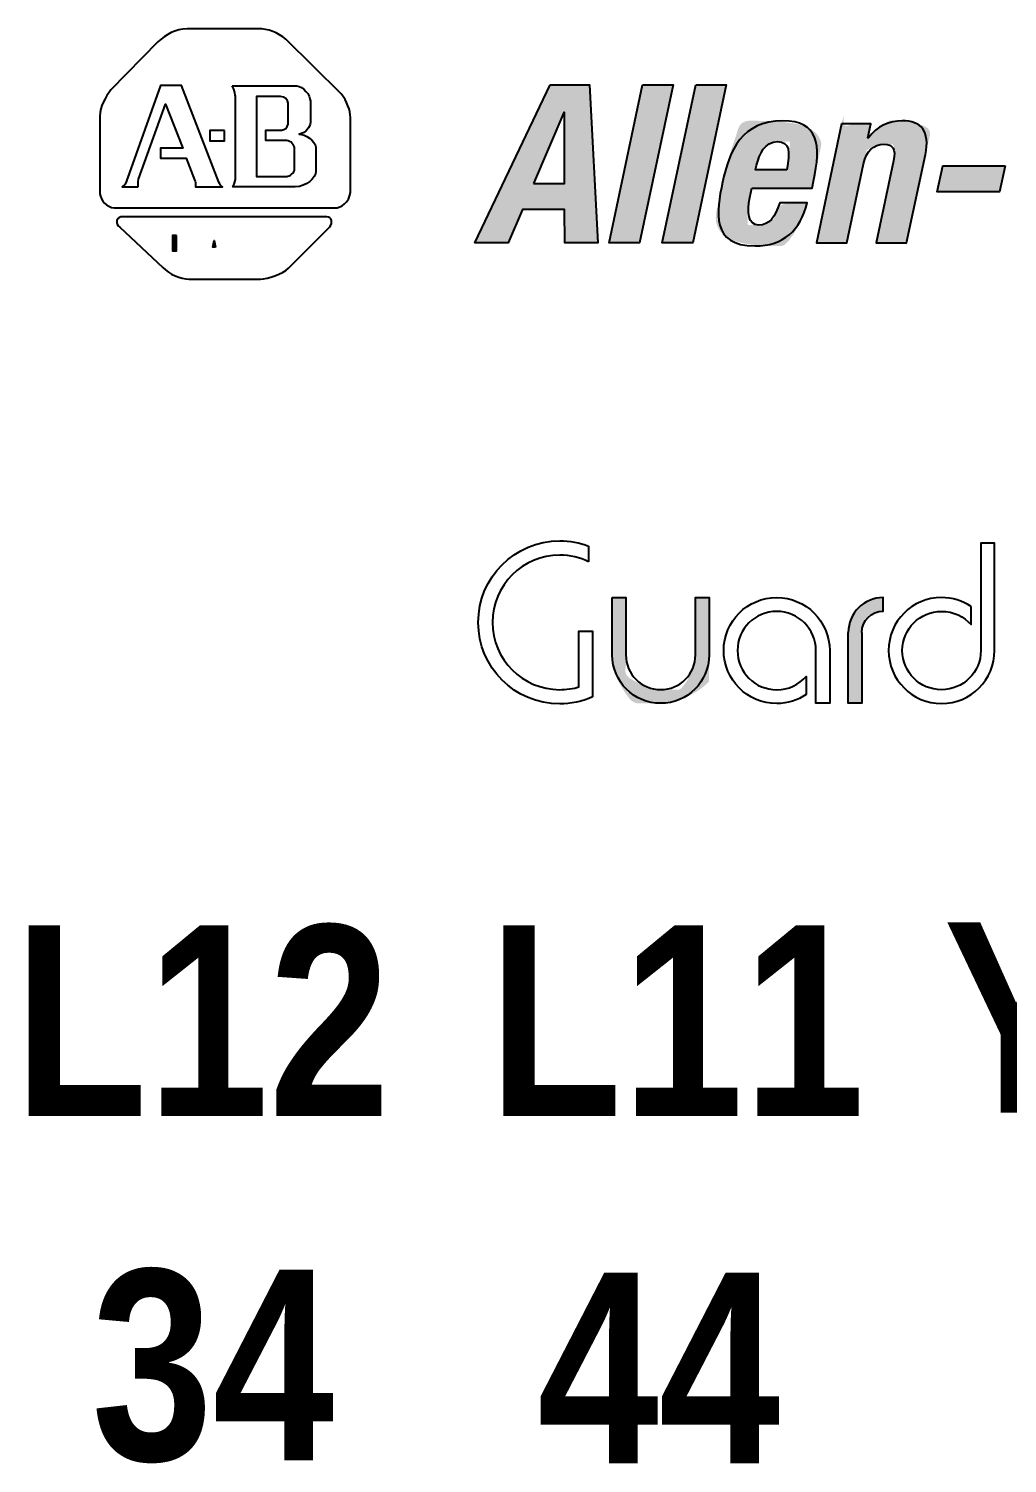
# Model space of a CAD drawing. Header units: inches. Extents: x 0.1 to 89.7, y 0.1 to 57.6.
# Drawn here: x 80.1 to 80.502, y 22.347 to 22.936 of the extents above; entities that cross this region are included whole.
import ezdxf
from ezdxf.enums import TextEntityAlignment as Align

# ---------------------------------------------------------------- set-up
doc = ezdxf.new("R2010")
doc.units = ezdxf.units.IN
doc.header["$MEASUREMENT"] = 0
doc.layers.add('OBJECT', color=140, linetype='Continuous')
doc.layers.add('PSYMS', color=7, linetype='Continuous')
doc.styles.get("Standard").update_dxf_attribs({"font": 'arial.ttf'})
doc.styles.add('WD', font='romans.shx', dxfattribs={"height": 0.185})

# ---------------------------------------------------------------- blocks, each defined once
blk = doc.blocks.new('AB_ 440R_D22S2')
at = {"layer": 'OBJECT', "lineweight": -3}
h = blk.add_hatch(color=7, dxfattribs=at)
h.dxf.hatch_style = 2
h.paths.add_polyline_path([(0.28898, 1.28461), (0.30522, 1.28461), (0.30863, 1.21936), (0.29494, 1.21936), (0.29485, 1.23318), (0.27751, 1.23318), (0.27154, 1.21936), (0.25783, 1.21936)])
h.paths.add_polyline_path([(0.28207, 1.24395), (0.29486, 1.24395), (0.29479, 1.27326), (0.29459, 1.27326)])
h = blk.add_hatch(color=7, dxfattribs=at)
h.dxf.hatch_style = 2
h.paths.add_polyline_path([(0.32711, 1.2846), (0.33974, 1.2846), (0.32587, 1.21936), (0.31326, 1.21936)])
h = blk.add_hatch(color=7, dxfattribs=at)
h.dxf.hatch_style = 2
h.paths.add_polyline_path([(0.34905, 1.2846), (0.36166, 1.2846), (0.34781, 1.21936), (0.3352, 1.21936)])
h = blk.add_hatch(color=7, dxfattribs=at)
h.dxf.hatch_style = 2
edge = h.paths.add_edge_path()
edge.add_spline(control_points=[(0.3714, 1.2381), (0.3714, 1.2381), (0.3714, 1.2381), (0.3714, 1.2381), (0.37019, 1.23233), (0.37053, 1.22671), (0.3752, 1.22671), (0.37941, 1.22671), (0.38181, 1.22991), (0.38382, 1.23593), (0.38382, 1.23593), (0.39515, 1.23593), (0.39515, 1.23593), (0.39227, 1.2245), (0.38543, 1.21809), (0.37356, 1.21809), (0.35528, 1.21809), (0.35755, 1.23216), (0.36014, 1.24443), (0.36292, 1.25755), (0.3681, 1.26978), (0.3851, 1.26978), (0.39978, 1.26978), (0.40097, 1.25993), (0.39779, 1.24486), (0.39779, 1.24486), (0.39719, 1.24202), (0.39719, 1.24202), (0.39719, 1.24202), (0.37224, 1.24202), (0.37224, 1.24202), (0.37224, 1.24202), (0.3714, 1.2381)], knot_values=[-1, 0, 0, 0, 0, 0, 1, 1, 1, 2, 2, 2, 3, 3, 3, 4, 4, 4, 5, 5, 5, 6, 6, 6, 7, 7, 7, 8, 8, 8, 9, 9, 9, 10, 10, 10, 10], degree=3, periodic=0)
edge = h.paths.add_edge_path()
edge.add_spline(control_points=[(0.37383, 1.24952), (0.37383, 1.24952), (0.37383, 1.24952), (0.37383, 1.24952), (0.37383, 1.24952), (0.38671, 1.24952), (0.38671, 1.24952), (0.38803, 1.25702), (0.38803, 1.26123), (0.38279, 1.26123), (0.37778, 1.26123), (0.3752, 1.25599), (0.37424, 1.25144), (0.37424, 1.25144), (0.37383, 1.24952)], knot_values=[-1, 0, 0, 0, 0, 0, 1, 1, 1, 2, 2, 2, 3, 3, 3, 4, 4, 4, 4], degree=3, periodic=0)
h = blk.add_hatch(color=7, dxfattribs=at)
h.dxf.hatch_style = 2
edge = h.paths.add_edge_path()
edge.add_spline(control_points=[(0.42909, 1.26979), (0.42909, 1.26979), (0.42909, 1.26979), (0.43439, 1.26979), (0.44224, 1.26979), (0.44598, 1.26552), (0.44395, 1.25582), (0.44395, 1.25582), (0.4362, 1.21937), (0.4362, 1.21937), (0.4362, 1.21937), (0.42358, 1.21937), (0.42358, 1.21937), (0.42358, 1.21937), (0.43079, 1.25328), (0.43079, 1.25328), (0.43183, 1.2582), (0.4306, 1.26009), (0.42685, 1.26009), (0.42256, 1.26009), (0.41963, 1.25746), (0.41844, 1.25197), (0.41844, 1.25197), (0.41151, 1.21937), (0.41151, 1.21937), (0.41151, 1.21937), (0.39892, 1.21937), (0.39892, 1.21937), (0.39892, 1.21937), (0.40937, 1.26852), (0.40937, 1.26852), (0.40937, 1.26852), (0.42141, 1.26852), (0.42141, 1.26852), (0.42141, 1.26852), (0.42019, 1.26278), (0.42019, 1.26278), (0.42019, 1.26278), (0.4204, 1.26278), (0.4204, 1.26278), (0.42407, 1.26759), (0.42909, 1.26979)], knot_values=[-1, 0, 0, 0, 0, 0, 1, 1, 1, 2, 2, 2, 3, 3, 3, 4, 4, 4, 5, 5, 5, 6, 6, 6, 7, 7, 7, 8, 8, 8, 9, 9, 9, 10, 10, 10, 11, 11, 11, 12, 12, 12, 13, 13, 13, 13], degree=3, periodic=0)
h = blk.add_hatch(color=7, dxfattribs=at)
h.dxf.hatch_style = 2
h.paths.add_polyline_path([(0.4769, 1.25116), (0.47464, 1.24039), (0.44886, 1.24039), (0.45115, 1.25116)])
h = blk.add_hatch(color=7, dxfattribs=at)
h.dxf.hatch_style = 2
h.paths.add_polyline_path([(0.1345, 1.22241), (0.13286, 1.22241), (0.13286, 1.21605), (0.1345, 1.21605)])
h = blk.add_hatch(color=7, dxfattribs=at)
h.dxf.hatch_style = 2
h.paths.add_polyline_path([(0.15069, 1.21761), (0.14958, 1.21761), (0.15011, 1.2204)])
h = blk.add_hatch(color=7, dxfattribs=at)
h.dxf.hatch_style = 2
edge = h.paths.add_edge_path()
edge.add_spline(control_points=[(0.3546, 1.0381), (0.3546, 1.0381), (0.3546, 1.0381), (0.3546, 1.04911), (0.3546, 1.04911), (0.35458, 1.04911), (0.35458, 1.04911), (0.35458, 1.04911), (0.35458, 1.07283), (0.35458, 1.07283), (0.35458, 1.07283), (0.34896, 1.07283), (0.34896, 1.07283), (0.34896, 1.07283), (0.34896, 1.04911), (0.34896, 1.04911), (0.34896, 1.04911), (0.34894, 1.04911), (0.34894, 1.04911), (0.34894, 1.04119), (0.34253, 1.03478), (0.33458, 1.03478), (0.32665, 1.03478), (0.32022, 1.04119), (0.32022, 1.04911), (0.32022, 1.04911), (0.32022, 1.07283), (0.32022, 1.07283), (0.32022, 1.07283), (0.31459, 1.07283), (0.31459, 1.07283), (0.31459, 1.07283), (0.31459, 1.04911), (0.31459, 1.04911), (0.31459, 1.04911), (0.31456, 1.04911), (0.31456, 1.04911), (0.31456, 1.0381), (0.32354, 1.02912), (0.33458, 1.02912), (0.34564, 1.02912), (0.3546, 1.0381)], knot_values=[-1, 0, 0, 0, 0, 0, 1, 1, 1, 2, 2, 2, 3, 3, 3, 4, 4, 4, 5, 5, 5, 6, 6, 6, 7, 7, 7, 8, 8, 8, 9, 9, 9, 10, 10, 10, 11, 11, 11, 12, 12, 12, 13, 13, 13, 13], degree=3, periodic=0)
h = blk.add_hatch(color=7, dxfattribs=at)
h.dxf.hatch_style = 2
edge = h.paths.add_edge_path()
edge.add_spline(control_points=[(0.41768, 1.05838), (0.41768, 1.06325), (0.42163, 1.0672), (0.42652, 1.0672), (0.42652, 1.0672), (0.42652, 1.0728), (0.42652, 1.0728), (0.41856, 1.0728), (0.41211, 1.06633), (0.41211, 1.05838)], knot_values=[0, 0, 0, 0, 1, 1, 1, 2, 2, 2, 3, 3, 3, 3], degree=3, periodic=0)
edge.add_line((0.41211, 1.05838), (0.41768, 1.05838))
h = blk.add_hatch(color=7, dxfattribs=at)
h.dxf.hatch_style = 2
h.paths.add_polyline_path([(0.41774, 1.05838), (0.41774, 1.02918), (0.41208, 1.02918), (0.41208, 1.05838)])
at = {"layer": 'OBJECT', "color": 7, "lineweight": -3}
for points in [[(0.28898, 1.28461), (0.30522, 1.28461), (0.30863, 1.21936), (0.29494, 1.21936), (0.29485, 1.23318), (0.27751, 1.23318), (0.27154, 1.21936), (0.25783, 1.21936), (0.28898, 1.28461)], [(0.32711, 1.2846), (0.33974, 1.2846), (0.32587, 1.21936), (0.31326, 1.21936), (0.32711, 1.2846)], [(0.34905, 1.2846), (0.36166, 1.2846), (0.34781, 1.21936), (0.3352, 1.21936), (0.34905, 1.2846)], [(0.28207, 1.24395), (0.29486, 1.24395), (0.29479, 1.27326), (0.29459, 1.27326), (0.28207, 1.24395)], [(0.15441, 1.26579), (0.14825, 1.26579), (0.14825, 1.26155), (0.15441, 1.26155), (0.15441, 1.26579)], [(0.4769, 1.25116), (0.47464, 1.24039), (0.44886, 1.24039), (0.45115, 1.25116), (0.4769, 1.25116)], [(0.1345, 1.22241), (0.13286, 1.22241), (0.13286, 1.21605), (0.1345, 1.21605), (0.1345, 1.22241)], [(0.15069, 1.21761), (0.14958, 1.21761), (0.15011, 1.2204), (0.15069, 1.21761)], [(0.41774, 1.05838), (0.41774, 1.02918), (0.41208, 1.02918), (0.41208, 1.05838)]]:
    blk.add_lwpolyline(points, dxfattribs=at)
for points, knots in [([(0.10288, 1.23968), (0.10288, 1.23968), (0.10288, 1.2716), (0.10288, 1.2716), (0.10288, 1.27592), (0.10515, 1.2796), (0.10744, 1.28256), (0.10744, 1.28256), (0.12681, 1.30239), (0.12681, 1.30239), (0.13025, 1.30556), (0.13411, 1.30765), (0.1389, 1.30785), (0.1389, 1.30785), (0.16831, 1.30785), (0.16831, 1.30785), (0.17241, 1.30785), (0.17628, 1.30627), (0.17971, 1.30355), (0.17971, 1.30355), (0.20249, 1.28096), (0.20249, 1.28096), (0.205, 1.27798), (0.20637, 1.27411), (0.20637, 1.27114), (0.20637, 1.27114), (0.20637, 1.24014), (0.20637, 1.24014), (0.20591, 1.23604), (0.20249, 1.23378), (0.19997, 1.23378), (0.19997, 1.23378), (0.1088, 1.23378), (0.1088, 1.23378), (0.1054, 1.23423), (0.10335, 1.23672), (0.10288, 1.23968)], [0, 0, 0, 0, 1, 1, 1, 2, 2, 2, 3, 3, 3, 4, 4, 4, 5, 5, 5, 6, 6, 6, 7, 7, 7, 8, 8, 8, 9, 9, 9, 10, 10, 10, 11, 11, 11, 12, 12, 12, 12]), ([(0.11874, 1.24254), (0.11874, 1.24254), (0.11211, 1.24254), (0.11211, 1.24254), (0.11393, 1.2437), (0.11393, 1.24527), (0.11426, 1.24607), (0.11426, 1.24607), (0.12784, 1.28445), (0.12784, 1.28445), (0.12784, 1.28445), (0.13652, 1.28445), (0.13652, 1.28445), (0.13652, 1.28445), (0.15201, 1.24449), (0.15201, 1.24449), (0.15257, 1.24345), (0.15292, 1.24277), (0.15348, 1.24254), (0.15348, 1.24254), (0.14231, 1.24254), (0.14231, 1.24254), (0.14264, 1.2437), (0.1422, 1.24471), (0.14196, 1.24539), (0.14196, 1.24539), (0.13855, 1.2543), (0.13855, 1.2543), (0.13855, 1.2543), (0.12784, 1.2543), (0.12784, 1.2543), (0.12784, 1.2543), (0.12784, 1.25852), (0.12784, 1.25852), (0.12784, 1.25852), (0.13709, 1.25852), (0.13709, 1.25852), (0.13709, 1.25852), (0.13001, 1.27673), (0.13001, 1.27673), (0.13001, 1.27673), (0.11884, 1.24574), (0.11884, 1.24574), (0.1185, 1.24411), (0.11874, 1.24254), (0.11874, 1.24254)], [0, 0, 0, 0, 1, 1, 1, 2, 2, 2, 3, 3, 3, 4, 4, 4, 5, 5, 5, 6, 6, 6, 7, 7, 7, 8, 8, 8, 9, 9, 9, 10, 10, 10, 11, 11, 11, 12, 12, 12, 13, 13, 13, 14, 14, 14, 15, 15, 15, 15]), ([(0.15746, 1.28423), (0.15873, 1.28275), (0.15885, 1.27993), (0.15885, 1.27993), (0.15885, 1.27993), (0.15885, 1.24551), (0.15885, 1.24551), (0.15885, 1.24426), (0.15779, 1.24254), (0.15779, 1.24254), (0.15779, 1.24254), (0.18359, 1.24254), (0.18359, 1.24254), (0.18836, 1.24254), (0.19201, 1.2463), (0.19212, 1.24891), (0.19212, 1.24891), (0.19212, 1.25896), (0.19212, 1.25896), (0.19178, 1.26157), (0.1878, 1.2643), (0.18516, 1.2643), (0.18801, 1.26475), (0.18983, 1.26727), (0.18983, 1.26908), (0.18983, 1.26908), (0.18983, 1.27788), (0.18983, 1.27788), (0.18973, 1.28061), (0.18689, 1.28393), (0.18426, 1.28423), (0.18426, 1.28423), (0.15746, 1.28423), (0.15746, 1.28423)], [0, 0, 0, 0, 1, 1, 1, 2, 2, 2, 3, 3, 3, 4, 4, 4, 5, 5, 5, 6, 6, 6, 7, 7, 7, 8, 8, 8, 9, 9, 9, 10, 10, 10, 11, 11, 11, 11]), ([(0.18016, 1.24675), (0.18016, 1.24675), (0.16751, 1.24675), (0.16751, 1.24675), (0.16751, 1.24675), (0.16751, 1.27982), (0.16751, 1.27982), (0.16751, 1.27982), (0.17742, 1.27982), (0.17742, 1.27982), (0.17935, 1.27967), (0.18049, 1.27855), (0.1806, 1.27706), (0.1806, 1.27706), (0.1806, 1.26843), (0.1806, 1.26843), (0.18049, 1.26694), (0.17913, 1.26603), (0.17799, 1.26591), (0.17799, 1.26591), (0.17149, 1.26591), (0.17149, 1.26591), (0.17149, 1.26591), (0.17149, 1.26167), (0.17149, 1.26167), (0.17149, 1.26167), (0.18005, 1.26167), (0.18005, 1.26167), (0.18173, 1.26148), (0.18334, 1.25977), (0.18334, 1.2584), (0.18334, 1.2584), (0.18334, 1.25006), (0.18334, 1.25006), (0.18324, 1.24814), (0.18117, 1.2469), (0.18016, 1.24675)], [0, 0, 0, 0, 1, 1, 1, 2, 2, 2, 3, 3, 3, 4, 4, 4, 5, 5, 5, 6, 6, 6, 7, 7, 7, 8, 8, 8, 9, 9, 9, 10, 10, 10, 11, 11, 11, 12, 12, 12, 12]), ([(0.37224, 1.24202), (0.37224, 1.24202), (0.3714, 1.2381), (0.3714, 1.2381), (0.37019, 1.23233), (0.37053, 1.22671), (0.3752, 1.22671), (0.37941, 1.22671), (0.38181, 1.22991), (0.38382, 1.23593), (0.38382, 1.23593), (0.39515, 1.23593), (0.39515, 1.23593), (0.39227, 1.2245), (0.38543, 1.21809), (0.37356, 1.21809), (0.35528, 1.21809), (0.35755, 1.23216), (0.36014, 1.24443), (0.36292, 1.25755), (0.3681, 1.26978), (0.3851, 1.26978), (0.39978, 1.26978), (0.40097, 1.25993), (0.39779, 1.24486), (0.39779, 1.24486), (0.39719, 1.24202), (0.39719, 1.24202), (0.39719, 1.24202), (0.37224, 1.24202), (0.37224, 1.24202)], [0, 0, 0, 0, 1, 1, 1, 2, 2, 2, 3, 3, 3, 4, 4, 4, 5, 5, 5, 6, 6, 6, 7, 7, 7, 8, 8, 8, 9, 9, 9, 10, 10, 10, 10]), ([(0.40937, 1.26852), (0.40937, 1.26852), (0.42141, 1.26852), (0.42141, 1.26852), (0.42141, 1.26852), (0.42019, 1.26278), (0.42019, 1.26278), (0.42019, 1.26278), (0.4204, 1.26278), (0.4204, 1.26278), (0.42407, 1.26759), (0.42909, 1.26979), (0.43439, 1.26979), (0.44224, 1.26979), (0.44598, 1.26552), (0.44395, 1.25582), (0.44395, 1.25582), (0.4362, 1.21937), (0.4362, 1.21937), (0.4362, 1.21937), (0.42358, 1.21937), (0.42358, 1.21937), (0.42358, 1.21937), (0.43079, 1.25328), (0.43079, 1.25328), (0.43183, 1.2582), (0.4306, 1.26009), (0.42685, 1.26009), (0.42256, 1.26009), (0.41963, 1.25746), (0.41844, 1.25197), (0.41844, 1.25197), (0.41151, 1.21937), (0.41151, 1.21937), (0.41151, 1.21937), (0.39892, 1.21937), (0.39892, 1.21937), (0.39892, 1.21937), (0.40937, 1.26852), (0.40937, 1.26852)], [0, 0, 0, 0, 1, 1, 1, 2, 2, 2, 3, 3, 3, 4, 4, 4, 5, 5, 5, 6, 6, 6, 7, 7, 7, 8, 8, 8, 9, 9, 9, 10, 10, 10, 11, 11, 11, 12, 12, 12, 13, 13, 13, 13]), ([(0.38671, 1.24952), (0.38803, 1.25702), (0.38803, 1.26123), (0.38279, 1.26123), (0.37778, 1.26123), (0.3752, 1.25599), (0.37424, 1.25144), (0.37424, 1.25144), (0.37383, 1.24952), (0.37383, 1.24952), (0.37383, 1.24952), (0.38671, 1.24952), (0.38671, 1.24952)], [0, 0, 0, 0, 1, 1, 1, 2, 2, 2, 3, 3, 3, 4, 4, 4, 4]), ([(0.11246, 1.23013), (0.11246, 1.23013), (0.19657, 1.23013), (0.19657, 1.23013), (0.19884, 1.23013), (0.19906, 1.22761), (0.19793, 1.22603), (0.19793, 1.22603), (0.18084, 1.20893), (0.18084, 1.20893), (0.17832, 1.20641), (0.17217, 1.20439), (0.16921, 1.20439), (0.16921, 1.20439), (0.13958, 1.20439), (0.13958, 1.20439), (0.13638, 1.20439), (0.13138, 1.20641), (0.12886, 1.20916), (0.12886, 1.20916), (0.11107, 1.22581), (0.11107, 1.22581), (0.10905, 1.22719), (0.10949, 1.23036), (0.11246, 1.23013)], [0, 0, 0, 0, 1, 1, 1, 2, 2, 2, 3, 3, 3, 4, 4, 4, 5, 5, 5, 6, 6, 6, 7, 7, 7, 8, 8, 8, 8]), ([(0.30481, 1.08764), (0.30481, 1.08764), (0.30478, 1.09405), (0.30478, 1.09405), (0.30108, 1.09547), (0.29707, 1.09623), (0.29288, 1.09623), (0.27428, 1.09623), (0.2592, 1.08117), (0.2592, 1.06255), (0.2592, 1.04393), (0.27428, 1.02887), (0.29288, 1.02887), (0.29707, 1.02887), (0.30277, 1.02978), (0.30642, 1.03186), (0.30642, 1.03186), (0.30643, 1.05896), (0.30643, 1.05896), (0.30643, 1.05896), (0.30078, 1.05896), (0.30078, 1.05896), (0.30078, 1.05896), (0.30078, 1.03594), (0.30078, 1.03594), (0.29891, 1.03515), (0.29503, 1.03476), (0.29288, 1.03476), (0.27753, 1.03476), (0.2651, 1.04719), (0.2651, 1.06255), (0.2651, 1.07789), (0.27753, 1.09036), (0.29288, 1.09036), (0.29716, 1.09036), (0.30119, 1.08936), (0.30481, 1.08764)], [0, 0, 0, 0, 1, 1, 1, 2, 2, 2, 3, 3, 3, 4, 4, 4, 5, 5, 5, 6, 6, 6, 7, 7, 7, 8, 8, 8, 9, 9, 9, 10, 10, 10, 11, 11, 11, 12, 12, 12, 12]), ([(0.46285, 1.06913), (0.46285, 1.06913), (0.46286, 1.06163), (0.46286, 1.06163), (0.45989, 1.06503), (0.45553, 1.06711), (0.45063, 1.06711), (0.44171, 1.06711), (0.43443, 1.05988), (0.43443, 1.05092), (0.43443, 1.04196), (0.44171, 1.03473), (0.45063, 1.03473), (0.45959, 1.03473), (0.46688, 1.04199), (0.46688, 1.05095), (0.46688, 1.05095), (0.46686, 1.09531), (0.46686, 1.09531), (0.46686, 1.09531), (0.47254, 1.09531), (0.47254, 1.09531), (0.47254, 1.09531), (0.47254, 1.05095), (0.47254, 1.05095), (0.47254, 1.03888), (0.46275, 1.02904), (0.45063, 1.02904), (0.43856, 1.02904), (0.42877, 1.03885), (0.42877, 1.05092), (0.42877, 1.06302), (0.43856, 1.07283), (0.45063, 1.07283), (0.45516, 1.07283), (0.45937, 1.0715), (0.46285, 1.06913)], [0, 0, 0, 0, 1, 1, 1, 2, 2, 2, 3, 3, 3, 4, 4, 4, 5, 5, 5, 6, 6, 6, 7, 7, 7, 8, 8, 8, 9, 9, 9, 10, 10, 10, 11, 11, 11, 12, 12, 12, 12]), ([(0.39473, 1.03275), (0.39473, 1.03275), (0.39474, 1.04025), (0.39474, 1.04025), (0.39176, 1.03685), (0.38741, 1.03473), (0.38252, 1.03473), (0.37357, 1.03473), (0.36632, 1.04197), (0.36632, 1.05092), (0.36632, 1.05988), (0.37357, 1.06712), (0.38252, 1.06712), (0.39147, 1.06712), (0.39876, 1.05985), (0.39876, 1.05089), (0.39876, 1.05089), (0.39875, 1.02919), (0.39875, 1.02919), (0.39875, 1.02919), (0.40442, 1.02919), (0.40442, 1.02919), (0.40442, 1.02919), (0.40442, 1.05089), (0.40442, 1.05089), (0.40442, 1.06299), (0.39461, 1.07284), (0.38252, 1.07284), (0.37043, 1.07284), (0.36062, 1.06303), (0.36062, 1.05092), (0.36062, 1.03885), (0.37043, 1.02904), (0.38252, 1.02904), (0.38704, 1.02904), (0.39125, 1.0304), (0.39473, 1.03275)], [0, 0, 0, 0, 1, 1, 1, 2, 2, 2, 3, 3, 3, 4, 4, 4, 5, 5, 5, 6, 6, 6, 7, 7, 7, 8, 8, 8, 9, 9, 9, 10, 10, 10, 11, 11, 11, 12, 12, 12, 12]), ([(0.31459, 1.07283), (0.31459, 1.07283), (0.31459, 1.04911), (0.31459, 1.04911), (0.31459, 1.04911), (0.31456, 1.04911), (0.31456, 1.04911), (0.31456, 1.0381), (0.32354, 1.02912), (0.33458, 1.02912), (0.34564, 1.02912), (0.3546, 1.0381), (0.3546, 1.04911), (0.3546, 1.04911), (0.35458, 1.04911), (0.35458, 1.04911), (0.35458, 1.04911), (0.35458, 1.07283), (0.35458, 1.07283), (0.35458, 1.07283), (0.34896, 1.07283), (0.34896, 1.07283), (0.34896, 1.07283), (0.34896, 1.04911), (0.34896, 1.04911), (0.34896, 1.04911), (0.34894, 1.04911), (0.34894, 1.04911), (0.34894, 1.04119), (0.34253, 1.03478), (0.33458, 1.03478), (0.32665, 1.03478), (0.32022, 1.04119), (0.32022, 1.04911), (0.32022, 1.04911), (0.32022, 1.07283), (0.32022, 1.07283), (0.32022, 1.07283), (0.31459, 1.07283), (0.31459, 1.07283)], [0, 0, 0, 0, 1, 1, 1, 2, 2, 2, 3, 3, 3, 4, 4, 4, 5, 5, 5, 6, 6, 6, 7, 7, 7, 8, 8, 8, 9, 9, 9, 10, 10, 10, 11, 11, 11, 12, 12, 12, 13, 13, 13, 13]), ([(0.41768, 1.05838), (0.41768, 1.06325), (0.42163, 1.0672), (0.42652, 1.0672), (0.42652, 1.0672), (0.42652, 1.0728), (0.42652, 1.0728), (0.41856, 1.0728), (0.41211, 1.06633), (0.41211, 1.05838)], [0, 0, 0, 0, 1, 1, 1, 2, 2, 2, 3, 3, 3, 3])]:
    blk.add_open_spline(points, degree=3, knots=knots, dxfattribs=at)
at = {"style": 'WD', "width": 0.7}
for tag, p in [('INST', (1.25, 5.2946)), ('LOC', (1.25, 5.125)), ('DESC1', (1.25, 4.96875)), ('DESC2', (1.25, 4.8125)), ('DESC3', (1.25, 4.66457)), ('XREF', (1.25, 4.09375))]:
    blk.add_attdef(tag, text='', height=0.125, dxfattribs=at).set_placement(p, align=Align.CENTER)
at = {"style": 'WD'}
blk.add_attdef('TAG1', text='', height=0.125, dxfattribs=at).set_placement((1.25, 4.5), align=Align.CENTER)
at = {"style": 'WD', "flags": 9}
blk.add_attdef('FAMILY', (1.45469, 4.46484), '', height=0.01, dxfattribs=at)
for tag, p in [('CAT', (1.47974, 4.42067)), ('MFG', (1.4778, 4.40123)), ('ASSYCODE', (1.47997, 4.38386))]:
    blk.add_attdef(tag, text='', height=0.01, dxfattribs=at).set_placement(p, align=Align.CENTER)
at = {"layer": 'OBJECT', "color": 7, "lineweight": -3, "char_height": 0.078728, "attachment_point": 7}
for s, insert in [('\\fArial Narrow|b1|i0|c0|p34;\\W1;L12', (0.06742, 0.85868)), ('\\fArial Narrow|b1|i0|c0|p34;\\W1;L11', (0.26354, 0.85868)), ('\\fArial Narrow|b1|i0|c0|p34;\\W1;Y32', (0.45145, 0.85868)), ('\\fArial Narrow|b1|i0|c0|p34;\\W1;34', (0.09937, 0.71512)), ('\\fArial Narrow|b1|i0|c0|p34;\\W1;44', (0.28369, 0.71512))]:
    blk.add_mtext(s, dxfattribs=dict(at, insert=insert))

msp = doc.modelspace()

# ---------------------------------------------------------------- block references
at = {"layer": 'PSYMS', "xscale": 0.9935880310615606, "yscale": 0.9935880310615606, "zscale": 0.9935880310615606}
msp.add_blockref('AB_ 440R_D22S2', (80.02677, 21.63692), dxfattribs=at)

doc.saveas('drawing.dxf')
